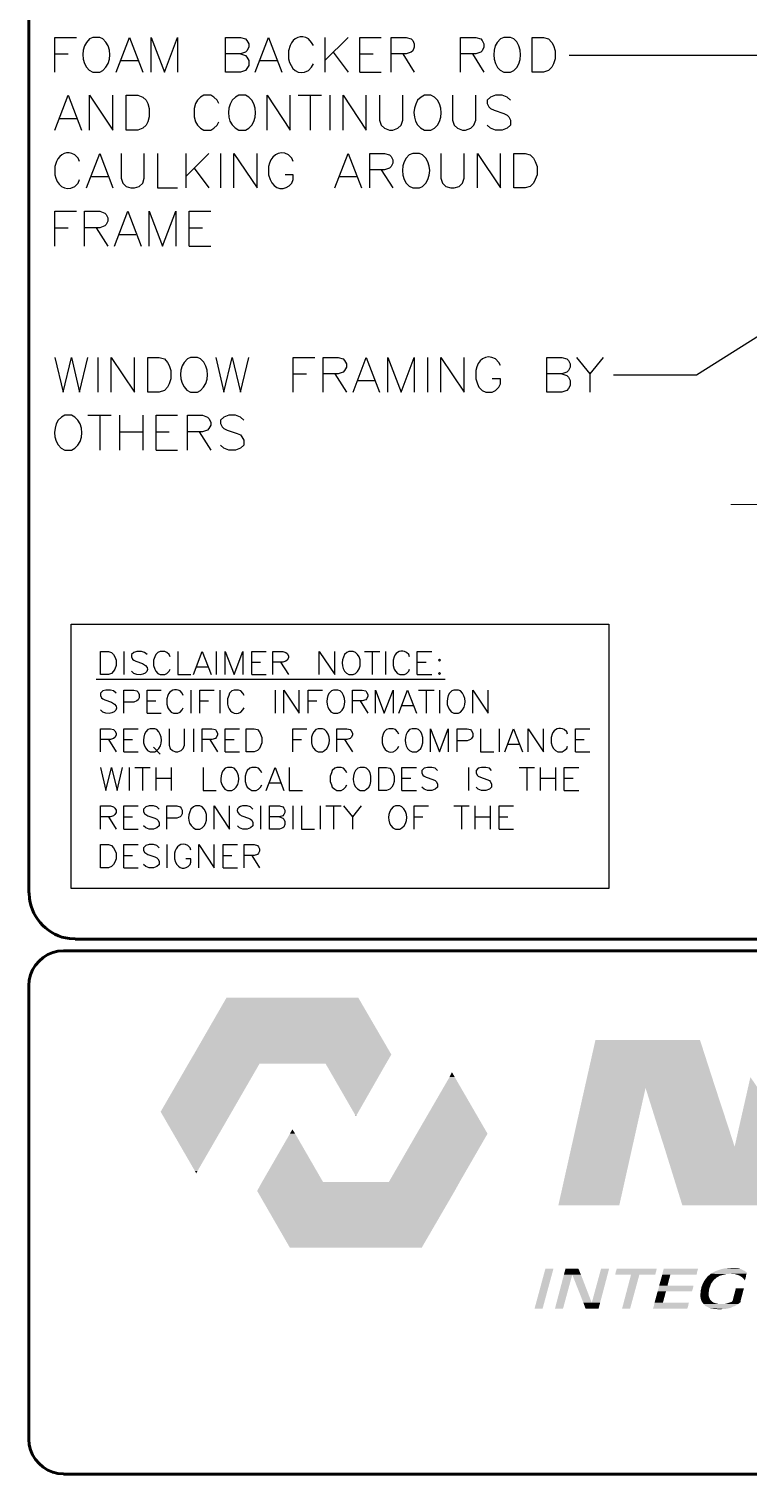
# Model space of a CAD drawing. Header units: millimetres. Extents: x 14 to 201, y 16 to 268.
# Drawn here: x 13.8 to 63.1, y 15.6 to 114.6 of the extents above; entities that cross this region are included whole.
import ezdxf

# ---------------------------------------------------------------- set-up
doc = ezdxf.new("R2010")
doc.units = ezdxf.units.MM
doc.header["$MEASUREMENT"] = 0
doc.layers.get('0').update_dxf_attribs({"linetype": 'CONTINUOUS'})

msp = doc.modelspace()

# ---------------------------------------------------------------- hatches: boundary and pattern name
at = {"true_color": 0x000007}
for points in [[(27.368, 48.239), (38.65, 44.344), (25.125, 44.344)], [(27.368, 48.239), (36.386, 48.239), (38.65, 44.344)], [(24.765, 43.73), (27.728, 40.428), (22.86, 40.428)], [(25.125, 44.344), (38.29, 43.73), (24.765, 43.73)], [(24.765, 43.73), (29.633, 43.73), (27.728, 40.428)], [(25.125, 44.344), (38.65, 44.344), (38.29, 43.73)], [(34.142, 43.73), (36.258, 40.174), (36.195, 40.174)], [(34.142, 43.73), (38.29, 43.73), (36.258, 40.174)], [(22.86, 40.428), (25.379, 36.364), (25.209, 36.364)], [(22.86, 40.428), (27.728, 40.428), (25.379, 36.364)], [(36.195, 40.174), (36.258, 40.174), (36.216, 40.132)], [(25.209, 36.364), (25.379, 36.364), (25.294, 36.216)], [(61.531, 29.718), (62.59, 29.654), (61.235, 29.654)], [(61.531, 29.718), (62.336, 29.718), (62.59, 29.654)], [(61.913, 29.739), (62.294, 29.718), (61.616, 29.718)], [(61.913, 29.739), (61.934, 29.739), (62.294, 29.718)], [(49.191, 29.676), (49.001, 26.945), (48.45, 26.945)], [(49.191, 29.676), (49.742, 29.676), (49.001, 26.945)], [(50.461, 29.274), (50.398, 26.945), (49.847, 26.945)], [(50.461, 29.274), (51.033, 29.274), (50.398, 26.945)], [(50.567, 29.676), (51.625, 29.274), (50.461, 29.274)], [(50.567, 29.676), (51.456, 29.676), (51.625, 29.274)], [(51.033, 29.274), (52.366, 27.347), (51.795, 27.347)], [(51.033, 29.274), (51.625, 29.274), (52.366, 27.347)], [(53.001, 29.676), (52.938, 27.347), (52.366, 27.347)], [(53.001, 29.676), (53.552, 29.676), (52.938, 27.347)], [(54.017, 29.485), (56.705, 29.274), (53.975, 29.274)], [(54.081, 29.676), (56.769, 29.485), (54.017, 29.485)], [(54.017, 29.485), (56.769, 29.485), (56.705, 29.274)], [(54.081, 29.676), (56.811, 29.676), (56.769, 29.485)], [(55.054, 29.274), (54.991, 26.945), (54.441, 26.945)], [(55.054, 29.274), (55.626, 29.274), (54.991, 26.945)], [(57.192, 29.274), (57.552, 28.533), (56.981, 28.533)], [(57.235, 29.485), (59.542, 29.274), (57.192, 29.274)], [(57.192, 29.274), (57.743, 29.274), (57.552, 28.533)], [(57.298, 29.676), (59.584, 29.485), (57.235, 29.485)], [(57.235, 29.485), (59.584, 29.485), (59.542, 29.274)], [(57.298, 29.676), (59.648, 29.676), (59.584, 29.485)], [(60.092, 28.892), (60.537, 28.66), (59.965, 28.66)], [(60.24, 29.083), (60.706, 28.892), (60.092, 28.892)], [(60.092, 28.892), (60.706, 28.892), (60.537, 28.66)], [(60.261, 29.125), (60.918, 29.083), (60.24, 29.083)], [(60.24, 29.083), (60.918, 29.083), (60.706, 28.892)], [(60.367, 29.21), (61.002, 29.125), (60.261, 29.125)], [(60.261, 29.125), (61.002, 29.125), (60.918, 29.083)], [(60.473, 29.295), (61.15, 29.21), (60.367, 29.21)], [(60.367, 29.21), (61.15, 29.21), (61.002, 29.125)], [(60.515, 29.337), (61.595, 29.316), (60.473, 29.316)], [(60.473, 29.316), (61.489, 29.295), (60.473, 29.295)], [(60.473, 29.316), (61.595, 29.316), (61.489, 29.295)], [(60.473, 29.295), (61.489, 29.295), (61.15, 29.21)], [(60.515, 29.337), (61.849, 29.337), (61.595, 29.316)], [(60.579, 29.379), (62.971, 29.337), (60.515, 29.337)], [(60.621, 29.4), (62.971, 29.379), (60.579, 29.379)], [(60.579, 29.379), (62.971, 29.379), (62.971, 29.337)], [(60.854, 29.527), (62.992, 29.4), (60.621, 29.4)], [(60.621, 29.4), (62.992, 29.4), (62.971, 29.379)], [(61.172, 29.633), (62.844, 29.527), (60.854, 29.527)], [(60.854, 29.527), (62.844, 29.527), (62.992, 29.4)], [(61.235, 29.654), (62.611, 29.633), (61.172, 29.633)], [(61.172, 29.633), (62.611, 29.633), (62.844, 29.527)], [(61.235, 29.654), (62.59, 29.654), (62.611, 29.633)], [(61.849, 29.337), (62.95, 29.316), (62.145, 29.316)], [(61.849, 29.337), (62.971, 29.337), (62.95, 29.316)], [(62.145, 29.316), (62.928, 29.231), (62.442, 29.231)], [(62.145, 29.316), (62.95, 29.316), (62.928, 29.231)], [(62.442, 29.231), (62.907, 29.083), (62.675, 29.083)], [(62.442, 29.231), (62.928, 29.231), (62.907, 29.083)], [(62.675, 29.083), (62.844, 28.892)], [(62.675, 29.083), (62.907, 29.083), (62.844, 28.892)], [(56.875, 28.13), (57.235, 27.347), (56.663, 27.347)], [(56.938, 28.321), (59.224, 28.13), (56.875, 28.13)], [(56.875, 28.13), (57.446, 28.13), (57.235, 27.347)], [(56.981, 28.533), (59.288, 28.321), (56.938, 28.321)], [(56.938, 28.321), (59.288, 28.321), (59.224, 28.13)], [(56.981, 28.533), (59.33, 28.533), (59.288, 28.321)], [(59.817, 28.046), (60.367, 27.898), (59.796, 27.898)], [(59.796, 27.898), (60.367, 27.813), (59.796, 27.813)], [(59.796, 27.898), (60.367, 27.898), (60.367, 27.813)], [(59.796, 27.813), (60.431, 27.665), (59.817, 27.665)], [(59.796, 27.813), (60.367, 27.813), (60.431, 27.665)], [(59.859, 28.342), (60.388, 28.173), (59.817, 28.173)], [(59.817, 28.173), (60.367, 28.046), (59.817, 28.046)], [(59.817, 28.173), (60.388, 28.173), (60.367, 28.046)], [(59.817, 28.046), (60.367, 28.046), (60.367, 27.898)], [(59.965, 28.66), (60.431, 28.384), (59.859, 28.384)], [(59.859, 28.384), (60.431, 28.363), (59.859, 28.363)], [(59.859, 28.384), (60.431, 28.384), (60.431, 28.363)], [(59.859, 28.363), (60.41, 28.342), (59.859, 28.342)], [(59.859, 28.363), (60.431, 28.363), (60.41, 28.342)], [(59.859, 28.342), (60.41, 28.342), (60.388, 28.173)], [(59.965, 28.66), (60.537, 28.66), (60.431, 28.384)], [(62.23, 28.342), (62.547, 27.453), (61.997, 27.453)], [(62.23, 28.342), (62.78, 28.342), (62.547, 27.453)], [(51.795, 27.347), (52.832, 26.945), (51.943, 26.945)], [(51.795, 27.347), (52.938, 27.347), (52.832, 26.945)], [(56.621, 27.157), (58.907, 26.945), (56.557, 26.945)], [(56.663, 27.347), (58.97, 27.157), (56.621, 27.157)], [(56.621, 27.157), (58.97, 27.157), (58.907, 26.945)], [(56.663, 27.347), (59.013, 27.347), (58.97, 27.157)], [(59.817, 27.665), (60.452, 27.601), (59.838, 27.601)], [(59.817, 27.665), (60.431, 27.665), (60.452, 27.601)], [(59.838, 27.601), (60.494, 27.538), (59.859, 27.538)], [(59.838, 27.601), (60.452, 27.601), (60.494, 27.538)], [(59.859, 27.538), (60.579, 27.453), (59.88, 27.453)], [(59.859, 27.538), (60.494, 27.538), (60.579, 27.453)], [(59.88, 27.453), (60.685, 27.368), (59.944, 27.368)], [(59.88, 27.453), (60.579, 27.453), (60.685, 27.368)], [(59.944, 27.368), (60.96, 27.284), (60.007, 27.284)], [(59.944, 27.368), (60.685, 27.368), (60.96, 27.284)], [(60.007, 27.284), (61.108, 27.263), (60.007, 27.263)], [(60.007, 27.284), (60.96, 27.284), (61.108, 27.263)], [(60.029, 27.263), (62.145, 27.114), (60.177, 27.114)], [(60.029, 27.263), (62.378, 27.263), (62.145, 27.114)], [(60.198, 27.114), (61.828, 26.988), (60.431, 26.988)], [(60.198, 27.114), (62.103, 27.114), (61.828, 26.988)], [(60.452, 26.988), (61.489, 26.924), (60.727, 26.924)], [(60.452, 26.988), (61.807, 26.988), (61.489, 26.924)], [(60.769, 26.924), (61.129, 26.903)], [(60.769, 26.924), (61.404, 26.924), (61.129, 26.903)], [(61.574, 27.284), (62.378, 27.263), (61.32, 27.263)], [(61.616, 27.305), (62.42, 27.284), (61.574, 27.284)], [(61.574, 27.284), (62.42, 27.284), (62.378, 27.263)], [(61.807, 27.368), (62.442, 27.305), (61.616, 27.305)], [(61.616, 27.305), (62.442, 27.305), (62.42, 27.284)], [(61.934, 27.411), (62.526, 27.368), (61.807, 27.368)], [(61.807, 27.368), (62.526, 27.368), (62.442, 27.305)], [(61.997, 27.453), (62.547, 27.411), (61.934, 27.411)], [(61.934, 27.411), (62.547, 27.411), (62.526, 27.368)], [(61.997, 27.453), (62.547, 27.453), (62.547, 27.411)]]:
    msp.add_hatch(color=0, dxfattribs=at).paths.add_polyline_path(points)
at = {"true_color": 0x5a5a5a}
for points in [[(52.62, 45.339), (60.833, 42.058), (51.879, 42.058)], [(52.62, 45.339), (59.775, 45.339), (60.833, 42.058)], [(42.63, 42.799), (45.233, 38.925), (40.386, 38.925)], [(42.799, 43.138), (42.989, 42.799), (42.63, 42.799)], [(42.63, 42.799), (42.989, 42.799), (45.233, 38.925)], [(63.225, 42.799), (66.484, 38.036), (62.145, 38.036)], [(51.879, 42.058), (55.414, 39.222), (51.244, 39.222)], [(51.879, 42.058), (56.049, 42.058), (55.414, 39.222)], [(56.049, 42.058), (61.764, 39.222), (56.938, 39.222)], [(56.049, 42.058), (60.833, 42.058), (61.764, 39.222)], [(31.708, 38.925), (33.972, 35.623), (29.803, 35.623)], [(31.877, 39.222), (32.067, 38.925), (31.708, 38.925)], [(31.708, 38.925), (32.067, 38.925), (33.972, 35.623)], [(40.386, 38.925), (43.328, 35.623), (38.481, 35.623)], [(40.386, 38.925), (45.233, 38.925), (43.328, 35.623)], [(51.244, 39.222), (54.25, 34.015), (50.08, 34.015)], [(51.244, 39.222), (55.414, 39.222), (54.25, 34.015)], [(56.938, 39.222), (62.145, 38.036), (57.319, 38.036)], [(56.938, 39.222), (61.764, 39.222), (62.145, 38.036)], [(57.319, 38.036), (65.574, 34.015), (58.568, 34.015)], [(57.319, 38.036), (66.484, 38.036), (65.574, 34.015)], [(29.803, 35.623), (42.989, 35.01), (29.464, 35.01)], [(29.803, 35.623), (43.328, 35.623), (42.989, 35.01)], [(29.464, 35.01), (40.725, 31.115), (31.708, 31.115)], [(29.464, 35.01), (42.989, 35.01), (40.725, 31.115)]]:
    msp.add_hatch(color=0, dxfattribs=at).paths.add_polyline_path(points)

# ---------------------------------------------------------------- linework, layer by layer
at = {"color": 0, "linetype": 'Continuous', "lineweight": 60, "true_color": 0x000007}
for p, q in [((13.843, 55.414), (13.843, 264.541)), ((13.864, 55.414), (13.885, 55.012)), ((149.648, 51.456), (16.214, 51.456)), ((16.616, 52.282), (17.018, 52.261)), ((198.12, 52.239), (17.018, 52.239)), ((16.214, 51.435), (15.833, 51.414)), ((13.864, 49.445), (13.843, 49.064)), ((13.843, 49.064), (13.843, 18.013)), ((13.843, 18.013), (13.864, 17.632)), ((15.833, 15.663), (16.214, 15.642)), ((16.214, 15.621), (149.648, 15.621))]:
    msp.add_line(p, q, dxfattribs=at)
at = {"color": 0, "linetype": 'Continuous', "lineweight": 25, "true_color": 0x000007}
for p, q in [((34.099, 113.982), (34.099, 111.612)), ((35.687, 113.982), (34.099, 112.395)), ((15.621, 112.861), (16.531, 112.861)), ((34.671, 112.966), (35.687, 111.612)), ((36.491, 112.861), (37.401, 112.861)), ((39.433, 112.861), (40.217, 111.612)), ((44.196, 112.861), (44.979, 111.612)), ((20.151, 112.395), (21.294, 112.395)), ((29.676, 112.395), (30.819, 112.395)), ((36.491, 111.612), (37.952, 111.612)), ((32.279, 110.024), (33.867, 110.024)), ((33.083, 110.024), (33.083, 107.632)), ((34.438, 110.024), (34.438, 107.632)), ((15.96, 108.437), (17.103, 108.437)), ((24.574, 106.045), (24.574, 103.674)), ((26.162, 106.045), (24.574, 104.457)), ((26.966, 106.045), (26.966, 103.674)), ((25.146, 105.029), (26.162, 103.674)), ((37.952, 104.923), (38.756, 103.674)), ((18.119, 104.457), (19.24, 104.457)), ((35.115, 104.457), (36.258, 104.457)), ((15.621, 100.944), (16.531, 100.944)), ((18.457, 100.944), (19.24, 99.695)), ((24.807, 100.944), (25.717, 100.944)), ((20.045, 100.499), (21.167, 100.499)), ((24.807, 99.695), (26.289, 99.695)), ((18.563, 92.075), (18.563, 89.704)), ((41.127, 92.075), (41.127, 89.704)), ((53.149, 92.075), (52.239, 90.953)), ((31.94, 90.953), (32.851, 90.953)), ((34.777, 90.953), (35.581, 89.704)), ((36.364, 90.487), (37.507, 90.487)), ((17.886, 88.117), (19.473, 88.117)), ((18.69, 88.117), (18.69, 85.725)), ((20.045, 88.117), (20.045, 85.725)), ((21.632, 88.117), (21.632, 85.725)), ((20.045, 86.974), (21.632, 86.974)), ((22.543, 86.974), (23.453, 86.974)), ((25.485, 86.974), (26.289, 85.725)), ((22.543, 85.725), (24.003, 85.725)), ((20.341, 71.945), (20.341, 70.358)), ((26.67, 71.945), (26.67, 70.358)), ((36.809, 71.945), (37.867, 71.945)), ((37.338, 71.945), (37.338, 70.358)), ((38.248, 71.945), (38.248, 70.358)), ((25.315, 70.887), (26.077, 70.887)), ((29.104, 71.205), (29.697, 71.205)), ((29.104, 70.358), (30.078, 70.358)), ((31.073, 71.205), (31.602, 70.358)), ((40.428, 71.205), (41.042, 71.205)), ((40.428, 70.358), (41.423, 70.358)), ((18.436, 70.04), (42.333, 70.04)), ((24.934, 69.3), (24.934, 67.712)), ((26.903, 69.3), (26.903, 67.712)), ((30.692, 69.3), (30.692, 67.712)), ((40.513, 69.3), (41.571, 69.3)), ((41.042, 69.3), (41.042, 67.712)), ((41.952, 69.3), (41.952, 67.712)), ((21.929, 68.559), (22.521, 68.559)), ((25.548, 68.559), (26.141, 68.559)), ((32.957, 68.559), (33.549, 68.559)), ((36.512, 68.559), (37.042, 67.712)), ((21.929, 67.712), (22.902, 67.712)), ((39.37, 68.241), (40.132, 68.241)), ((25.104, 66.654), (25.104, 65.066)), ((46.037, 66.654), (46.037, 65.066)), ((19.283, 65.913), (19.812, 65.066)), ((20.341, 65.913), (20.934, 65.913)), ((22.373, 65.384), (22.818, 64.918)), ((26.226, 65.913), (26.755, 65.066)), ((27.284, 65.913), (27.898, 65.913)), ((31.898, 65.913), (32.491, 65.913)), ((35.454, 65.913), (35.983, 65.066)), ((46.63, 65.596), (47.392, 65.596)), ((51.244, 65.913), (51.858, 65.913)), ((20.341, 65.066), (21.315, 65.066)), ((27.284, 65.066), (28.257, 65.066)), ((51.244, 65.066), (52.239, 65.066)), ((20.701, 64.008), (20.701, 62.42)), ((21.082, 64.008), (22.14, 64.008)), ((21.611, 64.008), (21.611, 62.42)), ((22.521, 64.008), (22.521, 62.42)), ((23.58, 64.008), (23.58, 62.42)), ((43.921, 64.008), (43.921, 62.42)), ((47.392, 64.008), (48.45, 64.008)), ((47.921, 64.008), (47.921, 62.42)), ((48.831, 64.008), (48.831, 62.42)), ((49.89, 64.008), (49.89, 62.42)), ((22.521, 63.267), (23.58, 63.267)), ((30.311, 62.95), (31.073, 62.95)), ((39.37, 63.267), (39.984, 63.267)), ((39.37, 62.42), (40.365, 62.42)), ((48.831, 63.267), (49.89, 63.267)), ((50.482, 63.267), (51.096, 63.267)), ((50.482, 62.42), (51.477, 62.42)), ((29.697, 61.362), (29.697, 59.775)), ((31.898, 61.362), (31.898, 59.775)), ((33.782, 61.362), (33.782, 59.775)), ((34.163, 61.362), (35.221, 61.362)), ((34.692, 61.362), (34.692, 59.775)), ((36.576, 61.362), (35.983, 60.621)), ((42.926, 61.362), (43.984, 61.362)), ((43.455, 61.362), (43.455, 59.775)), ((44.365, 61.362), (44.365, 59.775)), ((45.424, 61.362), (45.424, 59.775)), ((19.283, 60.621), (19.812, 59.775)), ((20.341, 60.621), (20.934, 60.621)), ((40.217, 60.621), (40.809, 60.621)), ((44.365, 60.621), (45.424, 60.621)), ((46.037, 60.621), (46.63, 60.621)), ((20.341, 59.775), (21.315, 59.775)), ((46.037, 59.775), (47.011, 59.775)), ((23.283, 58.716), (23.283, 57.129)), ((20.341, 57.976), (20.934, 57.976)), ((27.136, 57.976), (27.728, 57.976)), ((29.104, 57.976), (29.633, 57.129)), ((20.341, 57.129), (21.315, 57.129)), ((27.136, 57.129), (28.109, 57.129))]:
    msp.add_line(p, q, dxfattribs=at)
at = {"color": 0, "linetype": 'Continuous', "lineweight": 15, "true_color": 0x000007}
msp.add_line((100.584, 82), (61.891, 82), dxfattribs=at)
at = {"color": 0, "linetype": 'Continuous', "lineweight": 25, "true_color": 0x000007}
for points in [[(77.999, 118.322), (63.881, 112.755), (50.821, 112.755)], [(15.621, 111.612), (15.621, 113.982), (17.103, 113.982)], [(18.224, 113.982), (17.992, 113.877), (17.78, 113.644)], [(18.902, 113.877), (18.69, 113.982), (18.224, 113.982), (18.224, 113.982)], [(19.812, 111.612), (20.722, 113.982), (21.632, 111.612)], [(22.204, 111.612), (22.204, 113.982), (23.114, 111.612), (24.003, 113.982), (24.003, 111.612)], [(27.305, 111.612), (27.305, 113.982), (28.321, 113.982), (28.66, 113.877), (28.765, 113.771), (28.892, 113.538), (28.892, 113.305), (28.765, 113.072), (28.66, 112.966), (28.321, 112.861), (27.305, 112.861)], [(29.337, 111.612), (30.247, 113.982), (31.157, 111.612)], [(33.316, 113.432), (33.189, 113.644), (32.978, 113.877)], [(36.491, 111.612), (36.491, 113.982), (37.952, 113.982)], [(38.629, 111.612), (38.629, 113.982), (39.666, 113.982), (40.005, 113.877), (40.111, 113.771), (40.217, 113.538), (40.217, 113.305), (40.111, 113.072), (40.005, 112.966), (39.666, 112.861), (38.629, 112.861)], [(43.392, 111.612), (43.392, 113.982), (44.429, 113.982), (44.767, 113.877), (44.873, 113.771), (44.979, 113.538), (44.979, 113.305), (44.873, 113.072), (44.767, 112.966), (44.429, 112.861), (43.392, 112.861)], [(46.355, 113.982), (46.122, 113.877), (45.889, 113.644)], [(47.032, 113.877), (46.799, 113.982), (46.355, 113.982), (46.355, 113.982)], [(28.321, 112.861), (28.66, 112.734), (28.765, 112.628), (28.892, 112.395), (28.892, 112.056), (28.765, 111.845), (28.66, 111.718), (28.321, 111.612), (27.305, 111.612)], [(31.729, 113.432), (31.602, 113.072), (31.602, 112.522)], [(32.978, 111.718), (33.189, 111.95), (33.316, 112.183)], [(18.224, 111.612), (18.69, 111.612), (18.902, 111.718)], [(46.355, 111.612), (46.799, 111.612), (47.032, 111.718)], [(15.621, 107.632), (16.531, 110.024), (17.441, 107.632)], [(17.992, 107.632), (17.992, 110.024), (19.579, 107.632), (19.579, 110.024)], [(26.839, 109.453), (26.733, 109.686), (26.501, 109.897), (26.289, 110.024), (25.823, 110.024), (25.59, 109.897), (25.379, 109.686), (25.252, 109.453), (25.146, 109.114), (25.146, 108.543), (25.252, 108.204), (25.379, 107.971), (25.59, 107.759), (25.823, 107.632), (26.289, 107.632), (26.501, 107.759), (26.733, 107.971), (26.839, 108.204)], [(28.215, 110.024), (27.982, 109.897), (27.749, 109.686)], [(28.892, 109.897), (28.66, 110.024), (28.215, 110.024), (28.215, 110.024)], [(30.141, 107.632), (30.141, 110.024), (31.729, 107.632), (31.729, 110.024)], [(35.348, 107.632), (35.348, 110.024), (36.936, 107.632), (36.936, 110.024)], [(37.846, 110.024), (37.846, 108.31), (37.952, 107.971), (38.185, 107.759), (38.523, 107.632), (38.756, 107.632), (39.095, 107.759), (39.328, 107.971), (39.433, 108.31), (39.433, 110.024)], [(40.915, 110.024), (40.682, 109.897), (40.449, 109.686)], [(41.592, 109.897), (41.36, 110.024), (40.915, 110.024), (40.915, 110.024)], [(42.841, 110.024), (42.841, 108.31), (42.947, 107.971), (43.18, 107.759), (43.519, 107.632), (43.73, 107.632), (44.09, 107.759), (44.302, 107.971), (44.429, 108.31), (44.429, 110.024)], [(46.799, 109.686), (46.567, 109.897), (46.228, 110.024), (45.783, 110.024), (45.445, 109.897), (45.212, 109.686), (45.212, 109.453), (45.318, 109.22), (45.445, 109.114), (45.678, 109.008), (46.355, 108.775), (46.567, 108.67), (46.694, 108.543), (46.799, 108.31), (46.799, 107.971), (46.567, 107.759), (46.228, 107.632), (45.783, 107.632), (45.445, 107.759), (45.212, 107.971)], [(28.215, 107.632), (28.66, 107.632), (28.892, 107.759)], [(40.915, 107.632), (41.36, 107.632), (41.592, 107.759)], [(85.048, 106.913), (59.542, 90.847), (53.848, 90.847)], [(17.314, 105.495), (17.208, 105.706), (16.976, 105.939)], [(17.78, 103.674), (18.69, 106.045), (19.579, 103.674)], [(20.151, 106.045), (20.151, 104.352), (20.278, 104.013), (20.489, 103.78), (20.828, 103.674), (21.061, 103.674), (21.399, 103.78), (21.632, 104.013), (21.738, 104.352), (21.738, 106.045)], [(22.648, 106.045), (22.648, 103.674), (24.003, 103.674)], [(27.876, 103.674), (27.876, 106.045), (29.464, 103.674), (29.464, 106.045)], [(31.94, 105.495), (31.835, 105.706), (31.602, 105.939)], [(34.777, 103.674), (35.687, 106.045), (36.597, 103.674)], [(37.169, 103.674), (37.169, 106.045), (38.185, 106.045), (38.523, 105.939), (38.629, 105.833), (38.756, 105.6), (38.756, 105.368), (38.629, 105.135), (38.523, 105.029), (38.185, 104.923), (37.169, 104.923)], [(40.111, 106.045), (39.878, 105.939), (39.666, 105.706)], [(40.788, 105.939), (40.576, 106.045), (40.111, 106.045), (40.111, 106.045)], [(42.037, 106.045), (42.037, 104.352), (42.143, 104.013), (42.376, 103.78), (42.714, 103.674), (42.947, 103.674), (43.286, 103.78), (43.519, 104.013), (43.624, 104.352), (43.624, 106.045)], [(44.535, 103.674), (44.535, 106.045), (46.122, 103.674), (46.122, 106.045)], [(15.727, 105.495), (15.621, 105.135), (15.621, 104.584)], [(30.247, 105.135), (30.247, 104.584), (30.353, 104.246)], [(16.976, 103.78), (17.208, 104.013), (17.314, 104.246)], [(31.835, 104.013), (31.94, 104.246), (31.94, 104.584), (31.39, 104.584)], [(40.111, 103.674), (40.576, 103.674), (40.788, 103.78)], [(15.621, 99.695), (15.621, 102.087), (17.103, 102.087)], [(17.653, 99.695), (17.653, 102.087), (18.69, 102.087), (19.029, 101.96), (19.135, 101.854), (19.24, 101.621), (19.24, 101.409), (19.135, 101.177), (19.029, 101.071), (18.69, 100.944), (17.653, 100.944)], [(19.706, 99.695), (20.616, 102.087), (21.526, 99.695)], [(22.077, 99.695), (22.077, 102.087), (22.987, 99.695), (23.897, 102.087), (23.897, 99.695)], [(24.807, 99.695), (24.807, 102.087), (26.289, 102.087)], [(15.621, 92.075), (16.192, 89.704), (16.764, 92.075), (17.314, 89.704), (17.886, 92.075)], [(19.473, 89.704), (19.473, 92.075), (21.061, 89.704), (21.061, 92.075)], [(24.913, 92.075), (24.701, 91.969), (24.469, 91.736)], [(25.59, 91.969), (25.379, 92.075), (24.913, 92.075), (24.913, 92.075)], [(26.628, 92.075), (27.178, 89.704), (27.749, 92.075), (28.321, 89.704), (28.892, 92.075)], [(31.94, 89.704), (31.94, 92.075), (33.422, 92.075)], [(33.994, 89.704), (33.994, 92.075), (35.01, 92.075), (35.348, 91.969), (35.454, 91.863), (35.581, 91.63), (35.581, 91.398), (35.454, 91.186), (35.348, 91.059), (35.01, 90.953), (33.994, 90.953)], [(36.026, 89.704), (36.936, 92.075), (37.846, 89.704)], [(38.417, 89.704), (38.417, 92.075), (39.328, 89.704), (40.217, 92.075), (40.217, 89.704)], [(42.037, 89.704), (42.037, 92.075), (43.624, 89.704), (43.624, 92.075)], [(49.297, 89.704), (49.297, 92.075), (50.313, 92.075), (50.652, 91.969), (50.779, 91.863), (50.885, 91.63), (50.885, 91.398), (50.779, 91.186), (50.652, 91.059), (50.313, 90.953), (49.297, 90.953)], [(51.329, 92.075), (52.239, 90.953), (52.239, 89.704)], [(44.429, 91.186), (44.429, 90.614), (44.535, 90.276), (44.64, 90.043), (44.873, 89.81), (45.106, 89.704), (45.551, 89.704), (45.783, 89.81), (46.016, 90.043), (46.122, 90.276), (46.122, 90.614), (45.551, 90.614)], [(46.122, 91.525), (46.016, 91.736), (45.783, 91.969)], [(50.313, 90.953), (50.652, 90.826), (50.779, 90.72), (50.885, 90.487), (50.885, 90.149), (50.779, 89.937), (50.652, 89.81), (50.313, 89.704), (49.297, 89.704)], [(24.913, 89.704), (25.379, 89.704), (25.59, 89.81)], [(16.298, 88.117), (16.066, 87.99), (15.854, 87.778)], [(16.976, 87.99), (16.764, 88.117), (16.298, 88.117), (16.298, 88.117)], [(22.543, 85.725), (22.543, 88.117), (24.003, 88.117)], [(24.701, 85.725), (24.701, 88.117), (25.717, 88.117), (26.056, 87.99), (26.162, 87.884), (26.289, 87.651), (26.289, 87.439), (26.162, 87.207), (26.056, 87.101), (25.717, 86.974), (24.701, 86.974)], [(28.554, 87.778), (28.321, 87.99), (27.982, 88.117), (27.517, 88.117), (27.178, 87.99), (26.966, 87.778), (26.966, 87.545), (27.072, 87.312), (27.178, 87.207), (27.411, 87.101), (28.088, 86.868), (28.321, 86.762), (28.427, 86.635), (28.554, 86.402), (28.554, 86.064), (28.321, 85.852), (27.982, 85.725), (27.517, 85.725), (27.178, 85.852), (26.966, 86.064)], [(16.298, 85.725), (16.764, 85.725), (16.976, 85.852)], [(21.929, 71.734), (21.759, 71.882), (21.548, 71.945), (21.23, 71.945), (21.019, 71.882), (20.87, 71.734), (20.87, 71.564), (20.934, 71.416), (21.019, 71.353), (21.167, 71.268), (21.611, 71.12)], [(23.516, 71.564), (23.432, 71.734), (23.283, 71.882), (23.135, 71.945), (22.818, 71.945), (22.669, 71.882), (22.521, 71.734), (22.458, 71.564), (22.373, 71.353), (22.373, 70.972), (22.458, 70.739), (22.521, 70.591), (22.669, 70.443), (22.818, 70.358), (23.135, 70.358), (23.283, 70.443), (23.432, 70.591), (23.516, 70.739)], [(24.045, 71.945), (24.045, 70.358), (24.934, 70.358)], [(25.104, 70.358), (25.696, 71.945), (26.31, 70.358)], [(27.284, 70.358), (27.284, 71.945), (27.898, 70.358), (28.49, 71.945), (28.49, 70.358)], [(29.104, 70.358), (29.104, 71.945), (30.078, 71.945)], [(30.544, 70.358), (30.544, 71.945), (31.221, 71.945), (31.433, 71.882), (31.517, 71.797), (31.602, 71.649), (31.602, 71.501), (31.517, 71.353), (31.433, 71.268), (31.221, 71.205), (30.544, 71.205)], [(33.719, 70.358), (33.719, 71.945), (34.777, 70.358), (34.777, 71.945)], [(35.751, 71.945), (35.602, 71.882), (35.454, 71.734)], [(36.195, 71.882), (36.047, 71.945), (35.751, 71.945), (35.751, 71.945)], [(38.841, 71.564), (38.777, 71.353), (38.777, 70.972), (38.841, 70.739), (38.925, 70.591), (39.074, 70.443), (39.222, 70.358), (39.539, 70.358), (39.688, 70.443), (39.836, 70.591), (39.899, 70.739)], [(39.899, 71.564), (39.836, 71.734), (39.688, 71.882)], [(40.428, 70.358), (40.428, 71.945), (41.423, 71.945)], [(21.23, 70.358), (21.019, 70.443), (20.87, 70.591)], [(35.751, 70.358), (36.047, 70.358), (36.195, 70.443)], [(19.812, 69.088), (19.643, 69.236), (19.431, 69.3), (19.113, 69.3), (18.902, 69.236), (18.754, 69.088), (18.754, 68.919), (18.817, 68.77), (18.902, 68.707), (19.05, 68.622), (19.494, 68.474)], [(20.341, 67.712), (20.341, 69.3), (21.019, 69.3), (21.23, 69.236), (21.315, 69.151), (21.399, 69.003), (21.399, 68.77), (21.315, 68.622), (21.23, 68.559), (21.019, 68.474), (20.341, 68.474)], [(21.929, 67.712), (21.929, 69.3), (22.902, 69.3)], [(25.548, 67.712), (25.548, 69.3), (26.522, 69.3)], [(28.575, 68.919), (28.49, 69.088), (28.342, 69.236), (28.194, 69.3), (27.898, 69.3), (27.728, 69.236), (27.58, 69.088), (27.517, 68.919), (27.432, 68.707), (27.432, 68.326)], [(31.284, 67.712), (31.284, 69.3), (32.343, 67.712), (32.343, 69.3)], [(32.957, 67.712), (32.957, 69.3), (33.93, 69.3)], [(34.692, 69.3), (34.544, 69.236), (34.396, 69.088)], [(35.137, 69.236), (34.989, 69.3), (34.692, 69.3), (34.692, 69.3)], [(35.983, 67.712), (35.983, 69.3), (36.661, 69.3), (36.894, 69.236), (36.957, 69.151), (37.042, 69.003), (37.042, 68.855), (36.957, 68.707), (36.894, 68.622), (36.661, 68.559), (35.983, 68.559)], [(37.571, 67.712), (37.571, 69.3), (38.163, 67.712), (38.777, 69.3), (38.777, 67.712)], [(39.158, 67.712), (39.751, 69.3), (40.365, 67.712)], [(42.926, 69.3), (42.778, 69.236), (42.63, 69.088)], [(43.392, 69.236), (43.244, 69.3), (42.926, 69.3), (42.926, 69.3)], [(44.217, 67.712), (44.217, 69.3), (45.276, 67.712), (45.276, 69.3)], [(23.347, 68.919), (23.283, 68.707), (23.283, 68.326), (23.347, 68.093), (23.432, 67.945), (23.58, 67.797), (23.728, 67.712), (24.045, 67.712), (24.193, 67.797), (24.342, 67.945), (24.405, 68.093)], [(24.405, 68.919), (24.342, 69.088), (24.193, 69.236)], [(19.113, 67.712), (18.902, 67.797), (18.754, 67.945)], [(28.342, 67.797), (28.49, 67.945), (28.575, 68.093)], [(34.692, 67.712), (34.989, 67.712), (35.137, 67.797)], [(42.926, 67.712), (43.244, 67.712), (43.392, 67.797)], [(18.754, 65.066), (18.754, 66.654), (19.431, 66.654), (19.643, 66.59), (19.727, 66.506), (19.812, 66.357), (19.812, 66.209), (19.727, 66.061), (19.643, 65.976), (19.431, 65.913), (18.754, 65.913)], [(20.341, 65.066), (20.341, 66.654), (21.315, 66.654)], [(22.14, 66.654), (21.992, 66.59), (21.844, 66.442)], [(22.606, 66.59), (22.458, 66.654), (22.14, 66.654), (22.14, 66.654)], [(23.432, 66.654), (23.432, 65.532), (23.516, 65.299), (23.664, 65.151), (23.876, 65.066), (24.045, 65.066), (24.257, 65.151), (24.405, 65.299), (24.49, 65.532), (24.49, 66.654)], [(25.696, 65.066), (25.696, 66.654), (26.374, 66.654), (26.607, 66.59), (26.67, 66.506), (26.755, 66.357), (26.755, 66.209), (26.67, 66.061), (26.607, 65.976), (26.374, 65.913), (25.696, 65.913)], [(27.284, 65.066), (27.284, 66.654), (28.257, 66.654)], [(31.898, 65.066), (31.898, 66.654), (32.872, 66.654)], [(33.634, 66.654), (33.486, 66.59), (33.337, 66.442)], [(34.078, 66.59), (33.93, 66.654), (33.634, 66.654), (33.634, 66.654)], [(34.925, 65.066), (34.925, 66.654), (35.602, 66.654), (35.835, 66.59), (35.899, 66.506), (35.983, 66.357), (35.983, 66.209), (35.899, 66.061), (35.835, 65.976), (35.602, 65.913), (34.925, 65.913)], [(39.158, 66.273), (39.074, 66.442), (38.925, 66.59), (38.777, 66.654), (38.481, 66.654), (38.312, 66.59), (38.163, 66.442), (38.1, 66.273), (38.015, 66.061), (38.015, 65.68)], [(40.068, 66.654), (39.899, 66.59), (39.751, 66.442)], [(40.068, 65.066), (40.365, 65.066), (40.513, 65.151), (40.661, 65.299), (40.746, 65.447), (40.809, 65.68), (40.809, 66.061), (40.746, 66.273), (40.661, 66.442), (40.513, 66.59), (40.365, 66.654), (40.068, 66.654), (40.068, 66.654)], [(41.338, 65.066), (41.338, 66.654), (41.952, 65.066), (42.545, 66.654), (42.545, 65.066)], [(43.159, 65.066), (43.159, 66.654), (43.836, 66.654), (44.069, 66.59), (44.132, 66.506), (44.217, 66.357), (44.217, 66.125), (44.132, 65.976), (44.069, 65.913), (43.836, 65.828), (43.159, 65.828)], [(44.746, 66.654), (44.746, 65.066), (45.656, 65.066)], [(46.418, 65.066), (47.011, 66.654), (47.625, 65.066)], [(48.006, 65.066), (48.006, 66.654), (49.064, 65.066), (49.064, 66.654)], [(50.715, 66.273), (50.652, 66.442), (50.482, 66.59)], [(51.244, 65.066), (51.244, 66.654), (52.239, 66.654)], [(38.925, 65.151), (39.074, 65.299), (39.158, 65.447)], [(49.657, 66.273), (49.593, 66.061), (49.593, 65.68), (49.657, 65.447), (49.742, 65.299), (49.89, 65.151), (50.038, 65.066), (50.334, 65.066), (50.482, 65.151), (50.652, 65.299), (50.715, 65.447)], [(22.14, 65.066), (22.458, 65.066), (22.606, 65.151)], [(33.634, 65.066), (33.93, 65.066), (34.078, 65.151)], [(18.754, 64.008), (19.113, 62.42), (19.494, 64.008), (19.875, 62.42), (20.256, 64.008)], [(25.781, 64.008), (25.781, 62.42), (26.67, 62.42)], [(27.432, 64.008), (27.284, 63.945), (27.136, 63.796)], [(27.898, 63.945), (27.728, 64.008), (27.432, 64.008), (27.432, 64.008)], [(29.781, 63.627), (29.697, 63.796), (29.549, 63.945), (29.4, 64.008), (29.104, 64.008), (28.956, 63.945), (28.787, 63.796), (28.723, 63.627), (28.638, 63.415), (28.638, 63.034), (28.723, 62.802), (28.787, 62.653), (28.956, 62.505), (29.104, 62.42), (29.4, 62.42), (29.549, 62.505), (29.697, 62.653), (29.781, 62.802)], [(30.078, 62.42), (30.692, 64.008), (31.284, 62.42)], [(31.665, 64.008), (31.665, 62.42), (32.575, 62.42)], [(35.602, 63.627), (35.518, 63.796), (35.369, 63.945), (35.221, 64.008), (34.925, 64.008), (34.777, 63.945), (34.607, 63.796), (34.544, 63.627), (34.459, 63.415), (34.459, 63.034), (34.544, 62.802), (34.607, 62.653), (34.777, 62.505), (34.925, 62.42), (35.221, 62.42), (35.369, 62.505), (35.518, 62.653), (35.602, 62.802)], [(36.512, 64.008), (36.364, 63.945), (36.195, 63.796)], [(36.512, 62.42), (36.809, 62.42), (36.957, 62.505), (37.105, 62.653), (37.19, 62.802), (37.253, 63.034), (37.253, 63.415), (37.19, 63.627), (37.105, 63.796), (36.957, 63.945), (36.809, 64.008), (36.512, 64.008), (36.512, 64.008)], [(39.37, 62.42), (39.37, 64.008), (40.365, 64.008)], [(41.804, 63.796), (41.656, 63.945), (41.423, 64.008), (41.127, 64.008), (40.894, 63.945), (40.746, 63.796), (40.746, 63.627), (40.809, 63.479), (40.894, 63.415), (41.042, 63.331), (41.487, 63.183), (41.656, 63.098), (41.719, 63.034), (41.804, 62.886), (41.804, 62.653), (41.656, 62.505), (41.423, 62.42), (41.127, 62.42), (40.894, 62.505), (40.746, 62.653)], [(45.508, 63.796), (45.36, 63.945), (45.127, 64.008), (44.831, 64.008), (44.598, 63.945), (44.45, 63.796), (44.45, 63.627), (44.513, 63.479), (44.598, 63.415), (44.746, 63.331), (45.191, 63.183), (45.36, 63.098), (45.424, 63.034), (45.508, 62.886), (45.508, 62.653), (45.36, 62.505), (45.127, 62.42), (44.831, 62.42), (44.598, 62.505), (44.45, 62.653)], [(50.482, 62.42), (50.482, 64.008), (51.477, 64.008)], [(27.432, 62.42), (27.728, 62.42), (27.898, 62.505)], [(18.754, 59.775), (18.754, 61.362), (19.431, 61.362), (19.643, 61.299), (19.727, 61.214), (19.812, 61.066), (19.812, 60.918), (19.727, 60.769), (19.643, 60.685), (19.431, 60.621), (18.754, 60.621)], [(20.341, 59.775), (20.341, 61.362), (21.315, 61.362)], [(22.754, 61.15), (22.606, 61.299), (22.373, 61.362), (22.077, 61.362), (21.844, 61.299), (21.696, 61.15), (21.696, 60.981), (21.759, 60.833), (21.844, 60.769), (21.992, 60.685), (22.458, 60.537), (22.606, 60.452), (22.669, 60.388), (22.754, 60.24), (22.754, 60.007), (22.606, 59.859), (22.373, 59.775), (22.077, 59.775), (21.844, 59.859), (21.696, 60.007)], [(23.283, 59.775), (23.283, 61.362), (23.961, 61.362), (24.193, 61.299), (24.257, 61.214), (24.342, 61.066), (24.342, 60.833), (24.257, 60.685), (24.193, 60.621), (23.961, 60.537), (23.283, 60.537)], [(25.252, 61.362), (25.104, 61.299), (24.934, 61.15)], [(25.252, 59.775), (25.548, 59.775), (25.696, 59.859), (25.844, 60.007), (25.929, 60.156), (25.993, 60.388), (25.993, 60.769), (25.929, 60.981), (25.844, 61.15), (25.696, 61.299), (25.548, 61.362), (25.252, 61.362), (25.252, 61.362)], [(26.522, 59.775), (26.522, 61.362), (27.58, 59.775), (27.58, 61.362)], [(29.168, 61.15), (29.019, 61.299), (28.787, 61.362)], [(30.311, 59.775), (30.311, 61.362), (30.988, 61.362), (31.221, 61.299), (31.284, 61.214), (31.369, 61.066), (31.369, 60.918), (31.284, 60.769), (31.221, 60.685), (30.988, 60.621), (30.311, 60.621)], [(32.491, 61.362), (32.491, 59.775), (33.401, 59.775)], [(35.369, 61.362), (35.983, 60.621), (35.983, 59.775)], [(38.925, 61.362), (38.777, 61.299), (38.629, 61.15)], [(39.37, 61.299), (39.222, 61.362), (38.925, 61.362), (38.925, 61.362)], [(40.217, 59.775), (40.217, 61.362), (41.19, 61.362)], [(46.037, 59.775), (46.037, 61.362), (47.011, 61.362)], [(28.257, 60.769), (28.427, 60.685), (28.871, 60.537), (29.019, 60.452), (29.104, 60.388), (29.168, 60.24), (29.168, 60.007), (29.019, 59.859), (28.787, 59.775), (28.49, 59.775), (28.257, 59.859), (28.109, 60.007)], [(30.988, 60.621), (31.221, 60.537), (31.284, 60.452), (31.369, 60.304), (31.369, 60.092), (31.284, 59.923), (31.221, 59.859), (30.988, 59.775), (30.311, 59.775)], [(38.925, 59.775), (39.222, 59.775), (39.37, 59.859)], [(20.341, 57.129), (20.341, 58.716), (21.315, 58.716)], [(22.754, 58.505), (22.606, 58.653), (22.373, 58.716), (22.077, 58.716), (21.844, 58.653), (21.696, 58.505), (21.696, 58.335), (21.759, 58.187), (21.844, 58.124), (21.992, 58.039), (22.458, 57.891), (22.606, 57.806), (22.669, 57.743), (22.754, 57.595), (22.754, 57.362), (22.606, 57.214), (22.373, 57.129), (22.077, 57.129), (21.844, 57.214), (21.696, 57.362)], [(24.934, 58.335), (24.871, 58.505), (24.723, 58.653)], [(25.463, 57.129), (25.463, 58.716), (26.522, 57.129), (26.522, 58.716)], [(27.136, 57.129), (27.136, 58.716), (28.109, 58.716)], [(28.575, 57.129), (28.575, 58.716), (29.252, 58.716), (29.485, 58.653), (29.549, 58.568), (29.633, 58.42), (29.633, 58.272), (29.549, 58.124), (29.485, 58.039), (29.252, 57.976), (28.575, 57.976)], [(23.812, 58.124), (23.812, 57.743), (23.876, 57.51)], [(24.871, 57.362), (24.934, 57.51), (24.934, 57.743), (24.574, 57.743)]]:
    msp.add_lwpolyline(points, dxfattribs=at)
for points in [[(48.281, 111.612), (48.281, 113.982), (49.064, 113.982), (49.403, 113.877), (49.636, 113.644), (49.742, 113.432), (49.869, 113.072), (49.869, 112.522), (49.742, 112.183), (49.636, 111.95), (49.403, 111.718), (49.064, 111.612)], [(20.489, 107.632), (20.489, 110.024), (21.294, 110.024), (21.632, 109.897), (21.865, 109.686), (21.971, 109.453), (22.077, 109.114), (22.077, 108.543), (21.971, 108.204), (21.865, 107.971), (21.632, 107.759), (21.294, 107.632)], [(47.032, 103.674), (47.032, 106.045), (47.815, 106.045), (48.154, 105.939), (48.387, 105.706), (48.493, 105.495), (48.62, 105.135), (48.62, 104.584), (48.493, 104.246), (48.387, 104.013), (48.154, 103.78), (47.815, 103.674)], [(21.971, 89.704), (21.971, 92.075), (22.754, 92.075), (23.114, 91.969), (23.326, 91.736), (23.453, 91.525), (23.558, 91.186), (23.558, 90.614), (23.453, 90.276), (23.326, 90.043), (23.114, 89.81), (22.754, 89.704)], [(16.743, 73.808), (53.53, 73.808), (53.53, 55.711), (16.743, 55.711)], [(18.754, 70.358), (18.754, 71.945), (19.283, 71.945), (19.494, 71.882), (19.643, 71.734), (19.727, 71.564), (19.812, 71.353), (19.812, 70.972), (19.727, 70.739), (19.643, 70.591), (19.494, 70.443), (19.283, 70.358)], [(41.952, 71.416), (41.868, 71.353), (41.952, 71.268), (42.016, 71.353)], [(41.952, 70.506), (41.868, 70.443), (41.952, 70.358), (42.016, 70.443)], [(28.723, 65.066), (28.723, 66.654), (29.252, 66.654), (29.485, 66.59), (29.633, 66.442), (29.697, 66.273), (29.781, 66.061), (29.781, 65.68), (29.697, 65.447), (29.633, 65.299), (29.485, 65.151), (29.252, 65.066)], [(37.782, 62.42), (37.782, 64.008), (38.312, 64.008), (38.544, 63.945), (38.693, 63.796), (38.777, 63.627), (38.841, 63.415), (38.841, 63.034), (38.777, 62.802), (38.693, 62.653), (38.544, 62.505), (38.312, 62.42)], [(18.754, 57.129), (18.754, 58.716), (19.283, 58.716), (19.494, 58.653), (19.643, 58.505), (19.727, 58.335), (19.812, 58.124), (19.812, 57.743), (19.727, 57.51), (19.643, 57.362), (19.494, 57.214), (19.283, 57.129)]]:
    msp.add_lwpolyline(points, close=True, dxfattribs=at)
for points in [[(18.902, 111.718), (19.542, 112.235), (19.556, 113.363), (18.902, 113.877)], [(32.978, 113.877), (32.486, 114.188), (31.918, 113.956), (31.729, 113.432)], [(47.032, 111.718), (47.645, 112.164), (47.658, 113.434), (47.032, 113.877)], [(17.78, 113.644), (17.323, 113.084), (17.496, 111.82), (18.224, 111.612)], [(45.889, 113.644), (45.488, 113.057), (45.601, 111.816), (46.355, 111.612)], [(31.602, 112.522), (31.772, 111.838), (32.238, 111.311), (32.978, 111.718)], [(28.892, 107.759), (29.517, 108.229), (29.517, 109.427), (28.892, 109.897)], [(41.592, 107.759), (42.217, 108.229), (42.217, 109.427), (41.592, 109.897)], [(27.749, 109.686), (27.323, 109.032), (27.42, 107.947), (28.215, 107.632)], [(40.449, 109.686), (40.023, 109.032), (40.12, 107.947), (40.915, 107.632)], [(16.976, 105.939), (16.47, 106.264), (15.958, 106.011), (15.727, 105.495)], [(31.602, 105.939), (30.93, 106.362), (30.347, 105.795), (30.247, 105.135)], [(40.788, 103.78), (41.428, 104.297), (41.443, 105.425), (40.788, 105.939)], [(39.666, 105.706), (39.209, 105.146), (39.382, 103.883), (40.111, 103.674)], [(15.621, 104.584), (15.74, 103.926), (16.281, 103.357), (16.976, 103.78)], [(30.353, 104.246), (30.605, 103.564), (31.398, 103.409), (31.835, 104.013)], [(45.783, 91.969), (45.108, 92.358), (44.543, 91.876), (44.429, 91.186)], [(24.469, 91.736), (24.013, 91.16), (24.169, 89.96), (24.913, 89.704)], [(25.59, 89.81), (26.226, 90.329), (26.254, 91.443), (25.59, 91.969)], [(15.854, 87.778), (15.411, 87.159), (15.534, 86.015), (16.298, 85.725)], [(16.976, 85.852), (17.625, 86.329), (17.625, 87.513), (16.976, 87.99)], [(35.454, 71.734), (35.18, 71.31), (35.231, 70.571), (35.751, 70.358)], [(36.195, 70.443), (36.644, 70.747), (36.63, 71.575), (36.195, 71.882)], [(39.688, 71.882), (39.352, 72.073), (38.961, 71.937), (38.841, 71.564)], [(21.611, 71.12), (22.3, 70.787), (21.845, 70.251), (21.23, 70.358)], [(24.193, 69.236), (23.858, 69.427), (23.467, 69.292), (23.347, 68.919)], [(19.494, 68.474), (20.183, 68.141), (19.728, 67.605), (19.113, 67.712)], [(27.432, 68.326), (27.517, 67.874), (27.911, 67.49), (28.342, 67.797)], [(34.396, 69.088), (34.121, 68.665), (34.172, 67.925), (34.692, 67.712)], [(35.137, 67.797), (35.585, 68.101), (35.571, 68.93), (35.137, 69.236)], [(42.63, 69.088), (42.355, 68.665), (42.406, 67.925), (42.926, 67.712)], [(43.392, 67.797), (43.811, 68.144), (43.797, 68.887), (43.392, 69.236)], [(21.844, 66.442), (21.57, 66.019), (21.62, 65.279), (22.14, 65.066)], [(22.606, 65.151), (23.025, 65.498), (23.011, 66.241), (22.606, 66.59)], [(33.337, 66.442), (33.063, 66.019), (33.114, 65.279), (33.634, 65.066)], [(34.078, 65.151), (34.527, 65.455), (34.513, 66.284), (34.078, 66.59)], [(39.751, 66.442), (39.492, 66.001), (39.528, 65.267), (40.068, 65.066)], [(50.482, 66.59), (50.152, 66.781), (49.775, 66.637), (49.657, 66.273)], [(38.015, 65.68), (38.1, 65.229), (38.494, 64.844), (38.925, 65.151)], [(27.136, 63.796), (26.861, 63.373), (26.912, 62.634), (27.432, 62.42)], [(27.898, 62.505), (28.317, 62.853), (28.303, 63.595), (27.898, 63.945)], [(36.195, 63.796), (35.925, 63.304), (35.979, 62.653), (36.512, 62.42)], [(28.787, 61.362), (28.382, 61.431), (27.804, 61.218), (28.257, 60.769)], [(24.934, 61.15), (24.664, 60.658), (24.718, 60.007), (25.252, 59.775)], [(38.629, 61.15), (38.355, 60.727), (38.406, 59.988), (38.925, 59.775)], [(39.37, 59.859), (39.819, 60.163), (39.805, 60.992), (39.37, 61.299)], [(24.723, 58.653), (24.245, 58.899), (23.893, 58.592), (23.812, 58.124)], [(23.876, 57.51), (24.082, 57.066), (24.548, 56.938), (24.871, 57.362)]]:
    msp.add_open_spline(points, degree=3, dxfattribs=at)
at = {"color": 0, "linetype": 'Continuous', "lineweight": 60, "true_color": 0x000007}
for points in [[(13.885, 55.012), (14.051, 53.624), (15.227, 52.447), (16.616, 52.282)], [(15.833, 51.414), (14.863, 51.276), (14.002, 50.415), (13.864, 49.445)], [(13.864, 17.632), (14.002, 16.662), (14.863, 15.802), (15.833, 15.663)]]:
    msp.add_open_spline(points, degree=3, dxfattribs=at)

doc.saveas('drawing.dxf')
